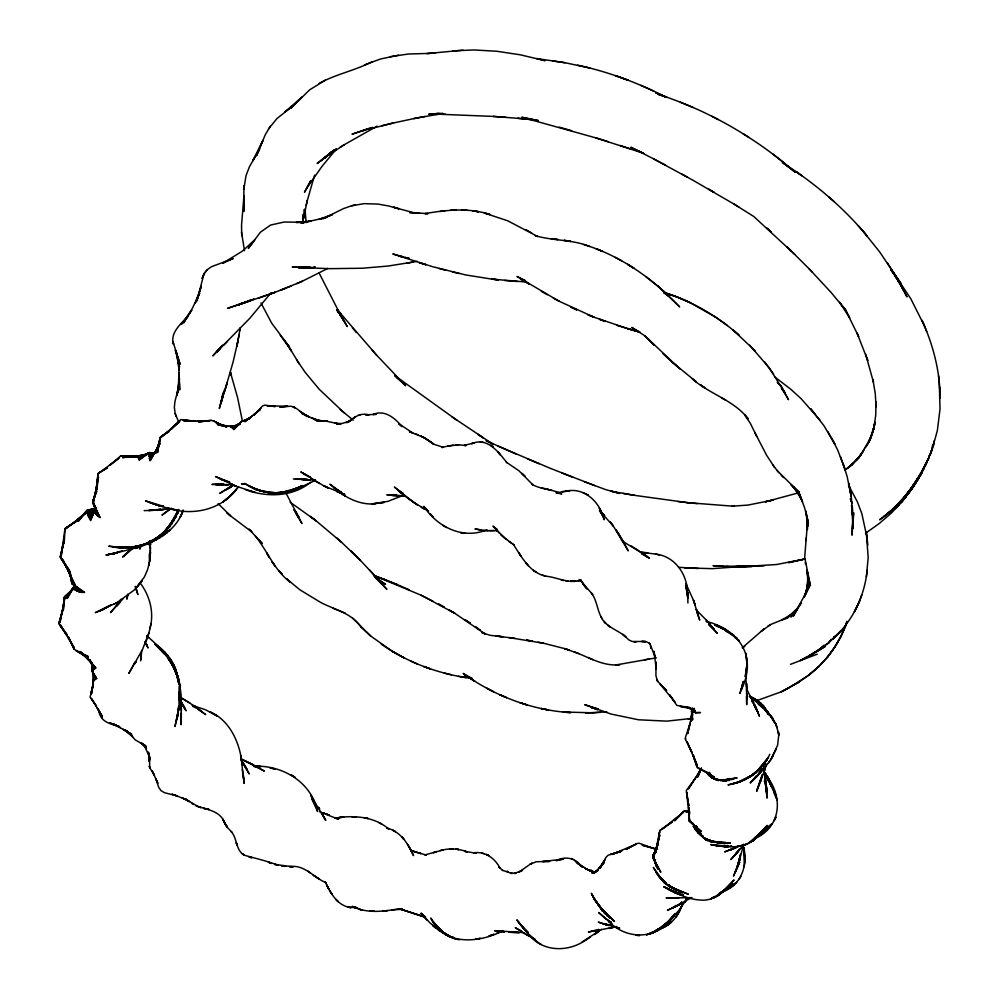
<?xml version="1.0" encoding="UTF-8"?>
<svg xmlns="http://www.w3.org/2000/svg" width="999" height="999" viewBox="0 0 999 999"><rect width="100%" height="100%" fill="white"/><g stroke="black" fill="none" stroke-linecap="round" stroke-linejoin="round"><path stroke-width="1.5" d="M150.412 542.445L150.399 545.242L150.412 542.519M852.522 524.587L852.572 529.033L853.646 512.737L852.01 535.164L852.859 516.321L851.473 505.344M149.438 545.679L149.45 541.246M150.399 545.242L150.412 541.408L150.062 544.38M852.846 522.952L851.697 507.879M92.67 665.584L92.632 670.179L91.945 662.574M154.845 644.143C176.274 656.68 181.381 683.179 181.356 706.106L181.306 703.646L181.056 724.712L180.744 713.648M71.628 579.657L72.128 583.691L84.628 592.532L72.303 583.853L83.042 592.582L71.99 583.354L81.568 592.507L71.828 582.792L80.207 592.32L71.841 582.167L78.958 592.045L73.801 583.316M181.368 712.949L181.269 717.819M179.071 708.753L179.121 705.856L177.26 717.869L178.921 706.018M270.329 126.261L265.309 134.64L256.543 155.644L262.849 140.522L252.722 160.876L259.54 149.301L249.488 166.633L246.004 175.699L243.906 188.961L243.781 211.526L243.943 195.729L241.546 225.162L241.721 235.664M93.744 675.486L93.594 681.281L92.67 671.191L94.818 680.044L92.333 671.216L95.679 679.345L92.083 671.028L92.795 666.283M179.333 700.124L179.345 692.844L179.046 708.953C182.53 691.52 179.208 673.488 169.83 658.279L171.978 661.713L176.573 674.612C169.618 653.134 177.772 672.926 177.722 678.658M92.495 665.671L92.32 670.329L92.907 666.221M743.106 844.617L744.555 855.244L744.517 863.099L743.593 847.177C748.426 865.196 740.634 886.825 721.365 892.032M140.921 658.441L141.159 654.545L140.634 660.863M148.888 562.562L148.751 565.546L148.901 562.437M807.704 522.215L807.367 529.557L806.93 516.495M64.211 543.181L65.06 528.508L77.185 520.804M149.725 545.379L149.875 542.27M64.885 529.208L61.064 556.893L63.237 542.894L60.427 556.755L63.674 542.994L60.165 557.117L69.53 570.566L60.464 557.454L68.781 570.679L60.877 557.33L68.307 570.704L62.962 559.902L74.575 584.128L68.144 570.566L73.601 584.028L68.444 570.417L72.827 583.803L69.343 571.59M149.538 757.692L149.338 761.675L148.839 752.859L149.65 759.977L148.077 751.922L150.087 758.154L143.893 744.692M95.467 508.479L95.23 512.937L95.067 505.694M93.619 675.711L93.282 681.817L94.118 675.711M178.958 372.802L178.109 392.719L179.458 378.708L176.786 395.554L179.445 384.503M149.5 757.791L149.725 767.694L154.47 775.424L152.098 770.704L157.867 783.316L155.757 778.408L158.704 787.299L160.901 790.559L164.423 792.682L177.547 796.028L171.965 794.168L187.55 799.999L182.18 797.964L189.385 801.66L184.803 798.663L198.202 806.63L195.966 805.681C206.581 809.777 220.617 810.476 224.763 823.313L222.627 819.03L227.36 827.372L231.943 832.379L230.931 831.48M149.65 545.042L149.825 542.07M807.667 520.791L804.694 557.317L810.426 585.889L806.842 569.979L809.24 587.961L807.367 571.94L808.116 589.947L807.954 574.013L807.055 591.883L808.291 579.045M740.396 854.345L740.097 858.591L736.987 867.906L740.147 856.23M306.144 205.394L307.23 200.712L303.521 218.631L303.721 213.948L302.809 222.927L303.022 219.967M303.246 217.02L303.459 214.073M95.417 506.53L95.005 512.1L95.704 507.829M243.906 188.961L244.156 185.677L243.918 188.724M709.278 773.076L711.525 775.861L708.541 772.514L713.024 776.897L708.778 773.638L713.436 777.047L708.89 773.825L713.86 777.147L709.04 773.975L714.297 777.21L698.351 768.044L710.114 773.95L697.09 767.532L693.331 755.132L696.977 766.395L692.607 754.445L697.314 765.546L687.025 741.683L692.02 752.609L685.564 739.685L685.501 737.237L690.184 723.001L687.674 733.653L692.582 712.349M141.109 655.719L140.784 659.627L141.808 650.411M689.56 811.725L688.898 820.516L700.087 831.131L689.285 819.992L698.226 830.082L692.494 822.939M74.413 585.089L74.026 589.248L75.087 585.177M689.51 812.1L688.811 820.067L689.098 810.127L689.048 820.316L688.673 806.992L689.547 820.429L686.625 792.207L688.823 805.868L686.251 790.571L695.679 777.771L688.373 788.935L700.848 769.642M740.359 855.843L738.598 863.411L743.681 844.143M867.856 545.129L866.308 532.03L868.181 557.804L866.333 576.935M743.318 681.967L739.947 693.456L743.643 681.343L741.595 689.098L742.956 682.217M150 545.616L150.412 541.408M302.809 222.927L303.684 214.186M933.566 445.542L934.028 440.946M303.259 217.195L303.584 214.261M223.639 392.619L219.305 408.541L222.765 395.417M140.921 658.491L141.059 657.305M744.53 862.861L744.068 866.707M743.381 682.08L741.545 689.235C757.492 656.181 739.023 629.632 706.256 621.353L708.603 622.165L706.38 621.403M178.034 711.862L175 726.498L178.871 708.466L176.149 722.289M178.409 708.965L178.771 706.056L177.26 717.869M761.051 778.308L756.705 791.133L762.2 774.787L760.651 781.343L756.618 791.233M805.694 540.746L806.043 538.236M127.572 595.329L126.898 599.175L127.722 594.268M94.156 675.324L91.621 693.481L93.307 682.767L90.797 694.392L93.307 684.59M867.282 570.367C865.559 584.802 861.413 599.013 854.395 611.775L859.727 600.536C854.12 614.672 844.417 628.533 832.666 639.31L840.996 630.769L828.521 642.994L809.902 655.831L828.671 642.819L831.23 639.31M808.141 579.12L806.018 593.768L807.604 586.126M932.829 444.443L931.93 450.537L932.816 444.592M239.86 330.232L240.284 327.522M222.427 398.376L223.401 392.245M739.36 858.965L738.648 863.248L733.491 876.111L739.747 861.95L735.351 872.04L740.334 857.754L737.062 867.744L740.009 856.293M239.922 329.982L236.85 346.316L239.036 335.152M202.16 278.421L203.896 274.213L196.865 300.986L201.298 286.338L195.242 303.084L199.613 293.406M95.467 508.279L94.917 511.288L95.692 508.578M150.861 624.387C153.559 610.239 149.226 595.616 141.009 584.04M222.552 394.705L220.854 403.484L224.488 389.61M127.36 596.828L127.797 594.58M150.037 628.608L150.899 624.15L148.951 632.842M98.451 477.272L96.179 488.736L98.314 474.125L96.478 489.023L97.914 474.05L97.103 489.423L97.964 473.701L118.207 458.791M97.315 482.892L93.319 502.697L96.441 488.486L92.882 502.072L96.566 489.885M97.89 480.069L98.451 477.235M238.037 340.584L233.067 362.113L223.963 393.431M692.619 712.262L690.596 721.615L692.319 710.813L691.108 720.953L691.907 710.801L691.808 720.316L691.62 710.714L694.317 708.466M689.31 811.325L684.14 810.988L674.762 820.728L683.766 811.375L673.838 820.654L683.653 811.962L661.463 829.645L672.177 822.002L660.002 830.294L657.667 845.716L659.452 832.105L656.818 845.853L659.715 835.414M807.804 584.203L805.019 595.629L807.891 586.788M307.18 200.961L314.598 175.112M179.383 384.515L174.95 401.423L174.35 407.28L175.137 413.411L178.908 422.477M93.282 666.233L92.133 670.429L93.257 666.271M659.752 835.264L653.371 858.066L656.892 846.203L653.021 857.342L657.217 846.465L652.884 856.58L657.18 867.819L653.109 855.743L656.455 866.358L654.57 859.202L655.868 864.834L655.307 861.962M93.294 684.515L90.072 697.14L96.491 706.181L91.296 698.326L102.16 716.158L97.315 708.166L102.198 717.607L98.839 710.164M764.098 771.365L760.526 781.568M927.259 460.514L925.961 464.96L927.259 460.639M225.549 388.224L227.123 382.979L220.779 403.696L222.365 398.589M95.829 507.642L94.98 510.501L96.191 507.617M140.647 546.528L139.835 549.15L140.559 546.903M693.818 709.864L693.156 711.962L694.018 709.14L693.718 712.2L693.943 709.54L693.98 710.963L693.918 709.715L694.929 711.4L692.307 708.154M134.977 662.125L128.859 673.376L142.52 649.5L149.013 632.629L147.627 637.075M847.027 621.415C842.831 634.615 835.738 646.753 827.135 657.542L834.689 647.315L840.821 636.613L845.703 625.449L840.708 636.838L834.689 647.315L827.309 657.367L818.693 666.633L808.978 675.037L818.693 666.633L827.447 657.155M96.503 489.972L92.707 501.473L96.628 491.52M776.41 748.838L770.878 759.515L777.572 745.341L778.783 734.977L776.248 724.725L767.869 712.037M74.413 585.426L73.489 588.211L74.6 585.639M160.402 439.747L156.493 451.286L160.439 437.899L156.93 451.848L160.377 437.013L168.981 431.493L160.639 437L170.155 429.97L160.951 437.337L179.633 421.615L170.629 429.258L179.733 420.629L171.179 429.333L180.831 419.518L191.97 420.991M925.124 464.385L921.128 474.125L912.537 487.312L921.016 474.338L925.124 465.209M807.891 586.425L804.045 597.464L806.593 591.845M923.625 469.58L926.148 462.5M682.217 904.382C678.708 915.421 670.903 925.848 659.328 929.082M682.192 904.445L681.256 907.055L682.142 904.582M146.079 641.296L147.702 636.863M859.627 600.774L861.862 594.73M160.377 439.685L156.219 450.824L159.153 444.193M183.079 510.501C175.999 531.306 154.845 542.432 135.077 548.426L139.76 546.89L112.487 553.896L117.158 552.984M940.234 398.251L939.235 381.343L940.022 408.978L937.387 430.369L931.867 450.761L921.016 474.338L923.95 466.945M202.248 278.197L204.058 273.726M96.653 491.396L92.645 501.96L100.062 517.619L92.77 502.485L98.801 516.945L92.77 501.885L97.74 516.208L93.007 501.311L96.853 515.434L94.143 503.721M693.731 709.827L692.906 711.825L693.793 709.677M701.335 768.531L697.764 776.972L701.423 768.381M95.467 509.065L90.509 520.504L95.467 509.065L89.598 519.13L95.105 509.777M920.991 472.927L918.343 478.758L921.128 474.125M73.439 587.737L74.7 584.952M178.097 510.189C168.731 536.813 140.147 553.284 112.462 546.765L120.442 547.577L127.735 546.903M659.852 830.481L659.515 831.205M922.601 470.342L924.225 466.82M806.755 591.358L793.331 616.108L801.198 602.934L790.946 616.995L797.414 608.978M159.103 444.031L156.106 450.462L159.927 443.706M922.926 469.031L915.521 483.091L919.155 476.248M199.575 293.269L192.732 307.605L183.604 322.864L191.833 310.052L181.231 324.475L188.199 316.171M760.376 772.789L761.688 770.104M763.673 766.083L764.984 763.398M657.017 848.188L652.884 856.58L658.016 869.205L652.934 857.417L660.801 872.264L653.121 858.228M700.736 769.342L696.915 776.972L700.923 769.342M903.933 497.477L895.653 506.53L902.896 499.113L917.869 479.333L909.177 492.757L891.832 510.039L905.981 496.978L887.886 513.424L902.621 501.111L883.815 516.683L899.088 505.144L879.632 519.792C897.077 506.943 913.111 491.271 922.114 471.278M178.734 509.502L175.549 515.821L177.722 511.813M693.718 709.627L692.682 711.688L693.806 709.477M919.117 476.011L912.537 487.312M920.853 473.813L922.015 471.503M739.297 849.175L737.924 851.885L730.793 859.577L738.074 851.136M310.739 180.807L304.508 192.208L310.714 180.994L306.681 188.586M178.609 509.527L170.841 523.339L178.247 512.387L168.307 526.823L176.486 516.146L165.659 530.069L174.55 519.742L162.874 533.091L172.415 523.164L159.965 535.851L170.08 526.373L156.905 538.324L167.545 529.37L153.709 540.496L150.162 542.469L164.798 532.117L150.374 542.357L146.691 544.005M864.147 449.85L858.79 457.979L871.29 436.925L867.944 443.356L872.077 434.515L869.08 441.121L873.975 427.222L872.09 434.24L874.462 424.762L872.976 431.868L874.887 422.302L873.788 429.458L875.761 414.797L875.961 401.898L876.073 406.893L875.274 393.606L872.901 379.458L873.451 382.142L865.658 354.245M657.03 848.076L652.934 855.806L656.031 851.023L653.096 855.181L653.021 858.004M739.26 849.375L734.302 855.881L743.756 845.029M920.379 474.762L917.756 479.545L902.896 499.113L917.756 479.545L920.266 474.975L916.77 480.044M917.969 477.722L912.686 487.112L906.305 495.229L915.034 482.567M73.539 587.325L67.22 598.389L73.801 586.962L66.259 597.902L74.238 586.675L65.509 597.452L74.838 586.488L64.997 597.052L74.538 587.462M701.448 768.106L696.278 777.097L700.998 769.555M159.94 443.618L150.075 460.776L156.319 450.087L149.55 459.565L156.593 450.062L149.163 458.416L156.418 451.386M834.515 636.313L832.991 638.973L834.465 636.475M672.989 917.369L675.212 913.573C661.026 939.085 628.134 941.945 608.391 921.09L611.925 923.838L598.638 912.562L605.344 918.156M772.989 756.031L770.878 759.515M865.471 447.714L870.429 439.335L866.745 445.554M921.078 472.927L909.415 491.421M693.731 709.44L692.482 711.538L693.893 709.09M740.871 876.473L738.998 879.532M916.083 480.781L909.565 491.233L920.266 474.975M761.912 768.618L757.205 776.161L750.424 782.704L756.243 775.848M686.438 899.687L679.045 910.164L669.705 920.803M119.405 601.548L120.817 599.35M309.078 184.803L321.903 166.521L336.301 149.013M736.113 853.246L734.402 855.793L738.985 850.087M222.203 345.617L212.824 355.869L221.79 346.178M762.05 769.005L757.205 776.161L750.299 782.791L763.186 769.68L771.003 759.327L768.506 762.974M268.531 128.883L276.985 118.519L292.782 105.956M116.995 605.057L119.98 600.749M828.671 642.819L830.419 640.309M672.377 917.032L666.483 923.85L674.35 914.547M654.008 853.571L656.043 851.573L653.458 854.395L656.093 851.548L653.096 855.181L655.406 852.047M769.779 754.282C762.087 771.191 745.978 782.205 727.959 784.889L740.334 781.568L731.593 784.115L741.333 781.118L752.097 775.511L737.961 782.304L748.825 776.797M761.375 766.258L759.59 768.768L768.481 757.267L755.119 773.363L766.87 760.164L755.306 773.189L764.984 762.961L757.904 770.054M862.736 451.973L857.017 459.815L861.263 454.046L855.181 461.6L859.714 456.106L849.337 466.695L854.644 462.162L845.179 469.917L852.809 464.135L847.289 468.319M220.08 348.701L222.727 345.092M117.907 603.696L110.539 612.574L122.914 598.901M95.005 509.615L88.824 517.782L95.467 509.14M271.066 292.757L249.85 318.244L216.246 352.485L219.917 348.876M206.805 270.23L204.221 273.526L207.105 269.817L211.363 266.758L233.142 258.541L222.777 263.249L242.47 251.086L254.895 239.673L248.314 248.414L260.464 232.155L270.629 225.05L284.153 222.04L307.33 222.29L296.428 222.49L311.076 221.054L300.874 223.102L324.837 217.907M219.28 348.713L216.421 352.322L221.441 346.678M655.581 851.872L653.334 854.644L655.631 852.01M672.352 916.745L663.199 926.585L669.342 920.628M238.486 486.613C223.202 509.615 193.169 516.458 167.77 508.191L177.135 510.139L163.349 507.03L149.788 502.547L158.941 505.706L163.586 506.331L145.542 500.911L158.941 505.706L163.162 506.081M235.452 490.284L238.361 486.788M693.855 708.753L691.932 710.938L693.893 708.928M672.065 917.532L673.888 915.471L671.778 917.669M188.174 315.996C181.406 323.589 169.718 332.455 173.514 344.355L173.052 341.883M906.006 495.217L912.349 488.236L902.784 500.936L891.72 512.724L879.245 523.526L865.509 533.266M823.676 645.366L819.43 649.924M129.096 551.173L131.156 549.025L125.237 554.832L130.969 549.163M659.889 929.008L667.569 922.077M95.392 508.978L88.187 516.471L95.08 509.465M655.706 851.885L653.783 853.883L655.956 851.847M722.165 892.357L733.903 880.144L722.165 892.357L732.092 883.079C723.975 892.119 713.311 901.498 700.237 900.049C691.308 899.487 682.792 896.303 674.775 892.494L678.708 894.292L667.519 888.798M692.02 710.252L694.168 708.428M332.355 152.472L334.415 150.374M755.868 772.077L752.834 775.112L762.836 765.659L758.241 769.73M223.651 345.192L227.41 341.446M126.136 554.07L130.394 549.887L124.338 555.581L132.205 548.851M691.82 710.664L693.818 708.728M681.68 902.072L678.458 905.219L667.519 910.251L678.458 905.219L681.68 902.334M663.361 926.473L671.478 918.593M333.803 150.125L317.158 163.536L336.126 149.176L320.866 160.727L331.193 152.298M74.513 587.424L64.735 596.703L74.401 588.299M333.816 150.25L324.425 158.067M798.189 607.679L786.388 618.543L791.208 615.022M823.913 645.841L819.617 649.787L800.361 660.589L806.905 656.867M656.53 931.093L668.056 921.69M755.931 771.765L750.187 776.86L755.893 772.077M331.281 152.098L324.638 157.942L331.368 152.31M124.338 555.581L126.611 553.583L122.552 557.055L125.787 554.383L123.439 556.318M170.03 508.916L161.963 515.122L171.304 508.479M808.978 675.037L818.868 666.458M73.002 589.435L64.298 597.04L63.374 609.59L64.473 597.065L62.75 609.702L64.96 596.977L59.903 622.702L62.462 609.989L59.153 623.001L62.837 610.189L58.754 623.501L67.308 635.089L59.428 624.575L67.108 635.739L60.29 624.737L74.226 647.789L67.745 636.7L73.951 648.513L68.556 637.037L73.938 649.075M719.492 894.605L716.458 896.578L730.044 885.738L713.711 897.914L736.713 882.304L718.581 894.13M660.052 928.908L668.955 921.44L653.146 932.804M95.879 508.429L87.687 515.234L95.542 508.928M764.26 628.733L761.201 631.281L770.791 624.437L788.011 617.469M764.073 628.895L742.707 647.389M249.488 418.593L241.883 421.178L233.766 429.62L240.921 422.09L232.904 428.771L240.622 422.652L232.093 428.034L240.322 423.351L231.331 427.422L240.035 424.188L230.594 426.935L236.676 425.761M813.648 652.921L810.114 655.731L825.249 646.44L809.527 655.381M232.605 485.377L219.718 493.394L232.18 485.701L227.522 489.035M747.489 843.805L772.165 823.638L750.311 842.432L763.498 830.743L752.934 840.771C743.343 847.564 730.843 847.514 719.655 846.078L727.272 846.777L710.589 844.555L717.657 845.866L712.487 844.929L725.536 845.866L718.169 845.878L723.588 845.916M750.936 775.661L747.377 778.433L750.861 775.886M723.151 890.946L734.427 884.54L723.438 891.108M754.22 838.598L769.917 826.46L757.08 836.151M119.455 457.867L109.728 465.309L120.704 455.869L136.738 456.893L121.541 456.168L136.726 456.043L122.565 457.617L146.803 454.845L137 456.168L146.129 454.47M292.944 105.857L284.99 111.9L301.823 97.128L291.009 108.117L309.628 89.86L325.399 80.082M601.61 929.27L582.092 941.982M742.594 647.764L744.842 646.128L742.207 647.752M753.196 774.175L757.854 770.778L754.195 773.251M656.705 930.993L666.308 924L661.588 927.172M798.338 682.504L809.178 674.887L787.187 688.935L781.255 691.808L798.75 682.242L781.48 691.733L757.005 700.561M675.986 905.469L672.24 908.091L681.63 903.296L672.127 908.128L690.709 898.138M328.271 155.332L344.243 144.693L339.947 147.427M310.701 482.23C292.432 497.177 266.845 497.502 245.492 489.647M757.18 836.163L767.319 829.17L755.294 837.15M156.206 451.223L148.739 456.343L156.144 452.472M150.374 542.357L161.813 534.615L155.607 538.486M750.524 775.724L744.417 779.844L755.069 773.189L751.323 775.349M649.737 934.115L658.054 929.545M95.454 508.666L87.338 514.073L94.843 509.29M250.649 300.025L248.077 301.698L227.535 308.354L254.146 299.076L237.6 305.132L241.783 303.097M658.478 928.995L668.88 924.337L658.703 929.157M77.185 520.829L65.372 528.371L77.885 519.692L65.659 528.771L87 512.287L77.385 519.742L88.499 510.152L77.497 520.054L87.775 510.089L77.835 520.529L87.2 510.239L78.384 521.166L87.388 510.077L94.593 509.365M233.217 485.514L225.487 490.234M653.334 932.716L663.536 926.248L658.591 929.082M731.643 886.7L722.976 891.258M111.389 604.72L95.28 612.662L104.158 609.065L99.051 611.176L111.426 604.795M754.332 838.835C782.017 827.097 783.478 795.291 765.334 774.475L767.894 778.383L763.673 772.14M153.122 540.034L146.915 543.918L170.342 529.807L155.245 538.861L167.158 532.554L155.569 538.623M767.719 626.348L770.579 624.575M344.043 144.83L377.147 126.124M792.207 613.711L782.117 619.892L787.861 617.632M734.34 847.639L729.233 850.286L736.812 847.227L724.612 851.885L733.79 848.576L738.411 845.741M586.213 939.734L590.434 937.149M117.57 602.272L134.341 589.934L144.356 577.06L147.577 569.705L149.563 561.713L150.449 553.234L150.137 541.346M755.444 837.199L764.422 831.767L756.368 836.413M718.493 894.205L734.24 884.677L719.442 893.243M250.724 300.1L237.375 305.195L275.037 292.307L258.204 298.264M155.245 538.861L158.629 536.863L152.26 540.322M656.118 930.494L649.937 934.04L671.34 922.277L658.853 929.033M315.472 479.795C312.475 483.129 276.086 496.453 299.762 487.587L295.604 489.173L302.347 485.701M107.755 606.855L98.963 611.213L117.757 602.172L113.874 604.32M586.313 939.672C568.918 952.272 543.094 952.459 529.058 934.789L538.186 942.594M327.722 268.469L302.272 281.243M149.7 541.708L143.332 545.179L151.274 540.971M318.956 83.504C335.764 74.151 354.995 70.592 372.078 61.763M96.041 508.266L87.113 513.011L95.355 508.891M757.379 836.275L761.25 834.265L757.155 836.275M658.616 929.182L660.639 928.158L654.22 931.243M665.983 926.198L658.353 929.282M662.861 927.759L658.204 929.132M651.648 932.479L646.515 934.952L652.06 932.329M654.832 931.018L657.604 929.707M658.99 929.045L668.693 924.45L658.329 929.12M144.855 543.731L139.66 546.166L145.017 543.706M404.145 495.029L387.974 501.336L371.94 503.908L384.066 502.36L380.057 503.159M151.698 540.646L163.736 535.114L155.869 538.661M447.714 446.078L441.883 447.527L443.181 447.24L433.928 444.318L429.033 440.734L433.853 444.305L423.813 437.525L409.428 431.718L412.937 433.042L398.813 423.776L401.973 426.598C395.03 418.094 384.565 409.228 372.877 414.548L376.198 414.323L365.609 414.835L368.931 414.96C360.739 412.175 353.434 417.507 347.615 422.552L352.235 419.293L346.016 422.639L350.562 420.841L342.807 423.276L336.75 423.976L341.159 423.813L335.227 423.176L340.334 424.15L325.349 420.991L327.01 421.029M296.728 283.666L302.485 281.156L280.182 290.359L291.583 285.826M755.232 837.761L757.816 836.65M742.332 845.017L729.095 850.324L733.79 848.576M95.33 508.566L87.038 512.075L95.08 508.953M722.727 891.12L728.358 888.773M364.498 64.885L380.519 59.003L398.601 55.157M501.985 931.205L498.439 932.629L502.01 931.18C478.858 943.168 443.568 945.966 430.769 918.044L435.951 925.536L432.979 921.49C438.873 928.034 444.842 936.275 454.145 937.811L447.714 935.651L438.623 930.281L429.807 922.701L421.191 913.423L424.051 916.033M368.993 128.384L351.998 134.216L372.402 127.485M140.21 545.192L135.914 546.903L141.284 544.805M249.575 418.618L243.519 421.004L251.311 417.107L244.131 421.303L251.885 416.271L244.83 421.765L260.24 409.528L253.271 415.247L260.889 408.079L254.096 415.084L262.537 405.969L264.71 405.119L275.2 406.543L267.195 405.819L287.687 406.243L279.708 407.068L291.171 406.181L296.616 408.641L307.317 416.533M286.014 288.112L269.255 294.43M722.302 891.558L724.999 890.496L722.14 891.47M152.035 540.634L160.102 537.499L149.962 541.358M598.813 929.37L588.473 932.055L595.342 930.544M790.496 664.323L817.257 654.183M118.581 552.01L112.675 553.871L122.265 550.711M155.782 452.172L148.739 454.645L154.333 453.571M372.802 127.435L361.713 131.231M798.388 492.857L765.384 501.798L773.288 500.012L747.864 505.094L732.092 506.181L734.39 506.293L687.662 502.659L634.465 495.342M95.991 508.341L87.1 511.263L95.717 508.766M291.608 490.472L300.961 486.313C283.554 496.466 261.151 494.63 244.718 483.441L256.381 489.86L248.489 485.639L260.614 491.096L252.31 487.587L264.835 492.057L256.156 489.285L269.031 492.719L260.052 490.696L277.335 493.069L267.907 492.569L273.913 492.632M136.438 545.978L132.093 547.39L136.126 546.116M148.876 453.546L137.612 457.13L149.887 452.772L138.037 457.904L149.513 452.634L138.561 458.828L149.363 452.597L153.134 453.521M351.323 205.844L343.444 208.629L323.164 218.669L332.48 214.573L318.993 219.243L326.186 217.632M148.202 542.27L156.256 539.722L150.437 541.533M595.841 930.643L593.606 931.355L598.763 930.481L593.518 931.355L616.533 926.485M734.902 783.241L740.334 781.568M486.863 529.782C462.974 539.885 437.162 526.91 423.826 506.331L427.547 510.264M359.028 414.997L360.539 414.573M117.894 552.272L105.906 555.032L115.747 552.984L108.054 554.682L114.873 553.446M148.839 453.484L137.263 456.555L146.216 454.595M287.612 491.533L301.161 486.376L287.787 491.496L297.302 488.186L279.807 492.844L289.46 491.046L275.824 493.069L285.464 492.045L271.853 492.982L281.418 492.719L276.91 492.669M805.107 558.953L788.561 562.624L805.231 558.928M371.865 128.384L392.757 123.127L382.018 125.712M805.032 558.99L776.473 564.535L738.686 566.87L764.185 565.846M131.131 546.915L128.234 547.652L131.231 546.915M727.484 846.74L731.605 845.691M95.792 508.491L87.3 510.601L94.917 509.04M146.241 543.244L152.248 541.77L146.416 543.194M355.344 204.882L351.511 205.806L364.123 203.646L378.171 204.096L388.199 205.881L414.173 212.824L419.48 213.112M439.972 850.649C448.976 848.026 458.703 848.476 467.407 852.01L464.672 851.31L476.098 853.246L473.239 852.871C484.927 850.911 495.054 858.266 500.074 868.306L498.713 866.608L502.385 870.254L512.037 873.551L510.377 872.664M443.194 849.887L424.875 854.919L426.386 855.094L411.376 850.773M392.557 123.177L414.061 118.544M555.981 492.819L569.717 490.846M399.288 908.678C383.841 911.563 366.745 913.685 352.172 906.38L357.43 907.804L353.134 907.142L356.381 907.841M157.942 509.365L160.377 508.866M413.336 262.013L417.12 261.288M425.012 116.433L413.873 118.569L442.894 113.424M656.355 657.841L615.571 665.009L619.692 664.947M128.671 546.903L124.338 547.714L128.796 546.952M663.661 292.732L666.395 294.243L679.645 306.893C654.682 280.582 624.462 258.341 589.922 246.516C572.415 239.398 553.084 240.946 535.277 235.677L537.737 236.538L507.792 220.841L484.328 212.999L489.997 214.498C468.818 207.53 446.366 209.915 424.862 213.636L427.884 213.674M691.345 718.456L666.907 721.141L638.461 719.779L611.001 714.035L584.752 704.695L598.326 709.053L591.183 707.329L597.614 709.74L591.071 707.28L595.416 708.129M389.635 56.781L408.391 54.008L428.958 53.409L463.012 50.162M407.005 263.162L413.486 261.988L388.112 266.046L362.212 268.244L329.795 268.656L298.177 267.47L310.452 267.22M644.505 659.815L648.963 659.015M453.334 445.142L447.789 446.078L458.703 444.767L466.108 445.591L464.16 445.379L474.587 442.857L471.64 443.668C487.487 436.738 498.376 452.11 506.93 462.674L506.306 462.175L518.931 470.779L533.404 485.352L532.092 484.415C541.171 489.622 552.435 489.023 561.788 493.968L556.643 492.882M95.092 508.791L87.65 510.102L94.93 509.165M679.22 897.664L666.046 897.876L691.545 897.689L685.801 898.014L690.571 897.751M728.184 845.803L723.8 846.515L726.872 846.091M391.92 910.002L402.235 909.265M435.739 114.573L442.719 113.461M496.078 529.008L494.018 527.322L497.077 529.458L492.994 526.123L504.058 537.512L514.41 545.217L513.274 544.305C522.127 557.654 530.968 575.149 549.113 576.623C559.552 578.533 569.892 583.691 580.856 580.294L578.733 580.257L580.931 580.407L580.119 580.169L592.657 594.505L591.333 592.931C597.252 600.611 597.09 610.889 602.26 618.93M503.421 930.681L499.375 931.33L494.505 930.668L524 932.641M578.234 580.719L580.856 580.307M236.913 425.574L229.882 426.573L233.953 426.461M439.947 211.476L445.117 210.739M748.638 565.859L732.579 566.908L713.286 565.671L732.579 566.908L747.776 565.971M501.835 930.906L496.466 931.642L501.273 931.031M308.966 267.208L292.245 267.158L313.511 267.67L298.376 267.495L302.847 267.245M562.325 491.595L566.121 491.096M213.249 420.666L214.086 421.103L210.951 420.354L198.601 421.915L210.152 420.616L197.527 421.316L207.879 421.191L183.729 420.879L195.642 421.041L182.717 420.067L191.808 421.054M222.677 484.128L223.801 483.978L211.925 484.44L221.553 484.265L215.384 484.59L221.141 484.727M171.766 508.603L153.634 510.277L163.399 509.54M126.174 546.89L116.334 547.252L127.959 547.127L120.305 546.965M750.861 565.859L712.137 568.668L684.577 567.832M439.31 113.411L428.658 114.273L438.074 113.474M153.634 509.977L148.826 510.501M93.781 509.165L87.862 509.84L94.206 509.44M307.118 478.983L295.379 479.12L314.285 480.044M168.244 509.028L158.317 509.965M426.748 53.621L428.958 53.409M428.521 53.471L435.701 52.797M749.887 565.884L726.086 566.558L751.573 566.658M606.793 711.8L585.564 712.999M433.441 114.011L440.934 113.337M749.412 565.921L738.86 566.883L749.65 565.921M156.831 452.747L149.063 453.396L153.671 453.746M396.428 494.98L386.838 494.805L404.957 495.879M452.697 50.887L473.963 49.95L496.778 51.261L520.379 54.82L544.942 60.664L536.75 58.566L565.109 62.737L589.947 68.044M566.046 491.108C584.877 487.025 600.249 502.509 604.158 519.792L602.085 514.098L599.725 510.789L602.672 515.671L602.085 514.098M375.936 503.696C362.2 505.419 347.989 499.163 337.225 490.397L341.034 493.231L329.932 484.24L341.533 492.582L333.591 487.462L339.822 491.62M495.941 530.606L497.539 530.494L485.214 530.606L474.975 528.921L479.982 529.82M593.156 712.811L600.861 712.324M122.765 546.965L116.533 547.277L108.816 546.191L123.776 547.614L112.662 546.803L115.722 546.865M148.926 510.501L153.721 510.277L144.193 510.639M593.868 872.527L591.97 870.629L589.26 870.703L591.683 870.641L588.111 869.754M450.699 210.19L455.981 209.952M494.368 530.681L489.735 530.769M357.43 907.804L348.014 907.092L350.986 907.679C337.487 906.018 330.319 892.844 325.137 881.78L326.024 882.754C313.561 877.522 304.458 864.147 289.498 866.657L293.319 866.82L274.862 864.435L278.197 865.221C267.058 861.076 255.619 858.328 244.293 855.231C235.689 850.386 237.425 839.048 231.718 832.192M593.269 712.799L563.011 712.012L570.629 712.637C532.005 710.277 494.468 696.016 463.174 673.413L469.817 677.272M232.755 484.615L216.371 484.615L218.793 484.69M242.058 483.778L244.568 483.753M233.554 426.336L217.957 425.012L227.797 426.373L216.983 423.776L227.085 426.598L216.059 422.714L226.361 426.998L215.16 421.853L223.002 426.136L213.449 420.766M223.414 484.752L220.966 484.727L225.799 484.74M210.951 420.354L211.164 420.342M481.543 529.92L479.32 529.895L481.043 529.92M445.392 114.198L433.266 113.998L493.593 116.433M688.436 811.25L685.389 811.188L688.199 811.313M610.551 924.987L603.184 923.713L608.541 925.436L598.326 922.127L608.016 925.161L610.988 925.236M397.614 495.741L401.348 495.841L393.881 495.516M326.86 421.016L316.396 420.679L323.489 421.066L314.61 419.493L320.317 420.941M305.794 479.845L307.954 479.92L303.584 479.745M486.7 530.681L488.224 530.744M242.095 483.841L244.643 483.941L241.533 483.803M698.526 568.518L678.558 567.295M526.623 282.055L491.82 279.121L465.684 274.937L432.467 266.658L392.807 253.971L402.522 256.606M393.993 495.541L392.12 495.392L397.677 495.741M618.194 664.859C602.21 666.008 588.648 657.105 574.225 651.885M461.55 209.952L467.07 210.265M301.598 479.632L303.733 479.745M427.972 213.611L409.578 212.55L414.173 212.824M640.446 552.185L655.694 554.095M640.559 552.172L647.739 552.797M684.852 810.838L689.385 811.151M480.307 442.157L483.041 442.345M505.819 117.308L493.456 116.421L517.932 118.332M511.138 281.044L517.682 281.506M391.933 495.279L388.574 495.017L390.359 495.229M483.741 530.481L485.252 530.606M504.657 280.469L511.201 281.044M255.981 766.183L260.889 766.633L255.931 766.183C284.041 765.721 311.713 782.916 317.62 811.55L311.9 799.188M530.169 119.443L517.807 118.307L534.652 119.917M687.662 502.659L697.452 503.671M293.319 478.908L297.59 479.358M685.077 810.876L689.46 811.338M565.871 580.981L568.219 581.243M677.734 501.535L687.799 502.672M402.11 909.053L399.088 908.703L423.663 916.682M131.194 457.043L121.304 455.844L131.169 457.03M683.129 894.842L678.895 894.33L683.441 894.892M508.903 637.574L543.556 643.244L538.186 642.182M514.96 638.373L489.697 635.239L481.643 632.404L485.177 633.978L454.782 613.311L421.341 595.329L432.879 601.111M154.033 453.309L149.65 452.684L153.771 453.621M381.281 644.155C408.054 662.886 439.585 674.3 471.903 678.471M530.394 118.981L525.936 118.332L538.349 120.567L521.803 117.233L596.091 137.962M458.841 849.55L455.844 849.113L458.741 849.537M716.096 845.566L719.867 846.116M552.847 60.927L565.022 62.737M402.385 256.693L399.388 256.194L409.453 258.491L405.294 257.367M623.001 493.394L634.377 495.329L611.201 491.221L619.642 493.394L605.769 489.635L584.178 481.643M458.529 676.298L465.921 677.609M716.533 779.332L713.798 778.833L725.911 780.768L718.368 779.657L723.613 780.868L719.38 779.882M459.59 939.759L455.819 939.085M718.368 779.657L727.047 780.669L715.883 779.782L729.32 780.369L717.332 780.219L733.728 779.27L716.907 780.157L710.314 776.473L711.588 777.484L712.861 778.358L708.154 774.437L713.074 778.059L707.167 773.376L713.436 777.909M481.743 853.221L484.115 853.67M657.529 849.2L653.184 848.351L656.168 849.113M541.171 487.862L544.817 488.623M543.643 643.269L564.36 648.538L578.833 653.633M253.921 766.545L258.316 767.519L264.335 771.128L241.433 759.228M716.82 779.282L713.124 778.446L717.057 779.357M574.512 860.364L581.743 866.832C575.986 858.104 565.471 855.693 556.306 860.663L563.561 859.115L542.557 861.525L549.762 861.413L536.151 861.75L530.169 864.235L518.781 872.214L522.552 870.279L514.51 873.438L515.859 873.326L510.889 872.926M617.27 927.621L619.692 928.171L603.084 923.663L608.016 925.161M577.522 65.147C608.453 71.778 638.286 82.967 666.445 97.315L655.669 92.732M452.36 271.953L459.14 273.539M548.439 489.473L544.867 488.623L551.96 490.422M153.009 453.284L149.575 452.535L152.822 453.484M444.243 673.064L451.348 674.8M659.477 555.032L655.581 554.07C675.349 556.281 687.762 574.987 687.549 593.918L685.576 585.426M250.387 491.146L255.145 492.382L236.126 486.251L215.547 476.585L229.87 482.23L226.111 481.156M439.061 268.519L445.891 270.317M656.917 849.187L642.17 845.216L652.534 848.076L639.273 843.243L636.95 843.518L626.061 849.475L635.751 844.255L612.012 854.445L622.14 850.574L610.626 854.395L620.991 851.573L608.191 855.156L606.131 857.154L600.137 868.181L604.969 859.49L598.938 868.593L604.183 862.549L595.229 871.977L597.864 870.366L595.042 871.94L597.789 870.728L592.145 873.176L594.904 871.99L592.107 872.864L594.867 872.04L592.07 872.302L594.805 872.214L592.107 871.428L594.742 872.826L592.157 871.128L593.856 872.564M680.069 893.606L671.365 890.808L680.207 893.843L663.848 886.75L672.115 891.108L663.773 886.7M542.432 575.137L545.704 576.036M507.779 871.603L506.768 871.34L508.291 871.765M559.203 127.123L571.653 130.669M416.67 852.122L412.425 850.998L420.904 853.608L418.793 852.821M454.046 937.799L447.714 935.651L443.731 932.467M192.133 705.269L205.719 709.864L217.545 716.208L209.778 711.725C230.257 720.391 240.085 743.506 242.195 764.735L240.609 755.469L241.496 760.139M561.238 579.882L563.511 580.556M559.19 301.261L593.793 317.12L628.084 328.783M319.842 811.85L338.586 819.317L335.302 817.894L338.886 818.456L334.752 818.169C353.296 814.984 373.963 816.345 388.811 829.033L386.863 828.084C400.362 831.218 408.216 843.83 413.561 855.594L412.3 853.258M524.8 280.519L520.516 279.196L525.549 280.869M708.641 839.922L704.37 838.611L715.958 842.369M714.335 841.67L718.606 842.994L706.168 839.734L725.149 843.618L709.952 841.345L705.706 839.547L699.874 834.852L695.616 829.719L701.298 835.027L696.465 830.818L700.299 834.265L693.181 826.21L698.338 832.691L694.342 827.934L696.34 830.693M608.204 141.696L596.041 137.937L643.768 153.309L631.43 148.314L643.169 153.234L630.844 147.24L654.108 159.141M616.645 325.299L639.685 332.093L631.73 327.422L644.83 335.776L679.857 368.831L671.54 361.601L696.353 381.893L692.357 378.921C709.665 394.193 733.678 400.075 748.101 418.706L744.779 415.047L750.374 423.401L756.743 436.401M305.657 474.975L302.847 473.301L310.602 477.335L300.824 471.928L323.751 485.814L343.619 494.018M445.941 934.852L455.906 939.097L449.138 936.662L443.019 932.741L448.976 935.813M583.528 244.518L589.897 246.528M717.057 779.245L711.8 777.597L716.57 779.22L710.551 776.648L708.204 774.487L709.365 775.611M311.001 417.632L320.467 420.904M714.784 625.049L717.107 625.811M620.129 145.504L632.03 149.388M657.742 94.168C708.316 110.352 755.232 137.412 795.229 172.265L786.812 165.809M657.604 94.156L667.045 97.378L655.731 92.732M663.823 292.407L677.022 296.965L663.773 292.395C691.583 300.899 717.132 315.971 738.973 335.065L733.191 330.145L755.032 350.736M200.799 807.554L198.326 806.692L200.936 807.592M685.626 706.905L690.734 708.703L680.394 706.455L690.234 707.717L676.835 705.381L669.642 694.892L674.862 702.01L660.264 684.352L666.67 690.634L657.692 681.455L655.931 675.799L656.006 661.912L656.293 669.068L653.908 651.248L655.269 657.379L649.887 643.681L650.187 644.355M685.664 706.917L694.78 710.139L691.033 708.778L694.642 710.277L691.208 708.753L694.517 710.364L691.82 708.478L695.042 711.413L694.055 710.314M472.14 678.234L464.547 675.511L469.83 677.547M336.913 491.72L341.371 493.331M224.9 480.706L220.067 478.933L223.788 480.319M594.992 485.701L550.599 468.444L498.002 446.091M415.784 433.941L418.481 434.952M373.626 575.412L421.378 595.329M706.643 838.835L702.647 837.312L711.975 841.046M641.445 553.621L649.387 558.204L642.594 553.846M423.027 915.858L425.562 916.845M521.565 930.956L515.259 927.734L525.337 933.99M561.95 473.002L573.076 477.385M255.245 535.939C267.495 550.986 274.388 570.466 290.584 582.442L286.488 578.733L299.837 589.772L320.991 602.634C335.127 609.852 351.985 613.211 361.263 627.447M332.817 608.204L345.354 613.174M582.717 492.482L588.324 495.192L585.551 493.631M680.381 102.198L693.094 107.492M527.534 458.916L539.123 463.761M718.281 626.186L724.712 629.308L730.494 633.828M749.475 696.365C757.579 699.512 764.834 705.419 768.256 713.561M397.003 584.515L409.453 589.835M572.939 859.315L571.253 858.578M515.796 453.933L486.063 440.659L493.606 444.605L451.81 416.745M410.751 661.076L417.145 663.898M588.386 869.879L591.158 871.116L585.064 868.406L587.812 869.679L577.147 863.061L582.842 867.045L575.861 861.588M640.921 85.365L653.708 91.084M445.966 934.09C432.392 925.224 444.006 933.915 448.576 935.301M294.73 407.492L293.194 406.793L294.892 407.567M588.236 657.592L592.757 659.652M312.812 418.469L318.743 421.166M720.779 627.185L716.733 625.349L720.916 627.272L716.807 625.374L718.656 626.223M318.656 421.128L302.06 413.549L309.178 416.983L300.274 411.7L306.144 415.734M611.413 922.552L608.691 921.315L611.45 922.601M533.179 938.236L525.262 933.94L529.283 936.2M192.77 706.368L197.103 708.428M710.551 776.648L713.736 778.171M533.129 938.198L535.064 939.122M341.471 492.507L337.287 490.459L341.533 492.582M525.412 280.594L517.007 276.473L559.203 301.273L553.246 298.052M502.997 870.554L502.385 870.254M428.608 511.101L414.048 502.709L394.355 487.05L402.672 493.406L397.49 489.86L400.661 492.582M646.128 555.731L647.714 556.893L641.907 553.496L644.305 554.72M712.05 116.359L718.318 119.58M689.934 302.56L715.409 317.02M754.794 698.913L751.685 697.302L757.679 700.749M422.415 915.047L424.625 916.195M665.446 165.122L654.108 159.141L692.881 180.207L733.965 204.071M730.356 633.591L734.253 635.651L728.221 632.367M721.565 397.952L725.886 400.249M403.321 493.494L397.49 489.86M253.059 764.647L256.918 766.708M623.289 541.695L646.016 555.606M615.334 257.38L621.603 260.789M714.972 625.124L718.593 627.097M682.067 174.176L687.499 177.198M315.222 481.131L310.926 478.521L319.505 483.541M525.736 229.558L531.705 232.942M198.027 709.34L205.682 714.61L194.131 705.843L181.668 698.139M541.258 291.271L547.315 294.742M665.259 293.931L668.968 296.091L657.754 286.026L668.993 296.141L667.257 294.867M181.768 698.176L186.039 700.661M378.708 822.427L381.905 824.337M738.848 207.018L734.028 204.108L753.795 216.508L794.68 254.283M631.293 546.016L638.923 550.736M440.359 930.394L435.227 924.612L440.359 930.394L445.604 933.64M446.928 934.452L449.55 936.075M185.939 700.611L190.21 703.259M191.483 803.184L193.594 804.495M608.791 920.591L611.188 922.089M733.291 635.826L737 638.149L731.206 634.44M541.183 944.467L538.024 942.482M743.006 133.679L749.075 137.512M723.089 629.233L718.456 626.273L720.891 627.859M442.982 525.362L446.403 527.559M782.279 162.737L784.752 164.335M785.576 164.71C816.158 184.278 844.018 208.217 867.282 236.126L858.278 225.774M392.495 651.41L370.841 636.151L352.722 618.231M374.538 577.022L378.271 579.47L386.9 589.348L374.613 576.947L385.589 584.39L374.625 576.91L378.271 579.47M290.122 502.172L315.846 520.616L341.458 542.17L336.413 537.662M784.415 163.961L789.709 167.545M665.371 882.916L662.824 881.193L665.322 882.941M667.919 884.639L675.549 889.822L664.735 883.066L682.579 892.919L668.88 886.25L664.522 882.916L659.028 876.672L656.006 872.152L664.522 882.916L659.028 876.672L653.309 867.482L660.938 877.996L657.704 874.749L666.283 883.428L661.9 879.095L662.949 880.194M609.452 921.066L603.633 917.094L606.605 919.155M457.105 420.367L394.692 375.524L405.631 385.776L376.348 354.845M702.309 835.776L703.346 836.5L697.901 832.592L701.211 834.977M749.475 696.166L766.333 710.376M667.807 884.702L672.802 888.211L668.081 884.59M198.202 708.703L194.131 705.843L202.048 711.65M423.863 915.683L421.803 914.235L423.938 916.021M509.04 541.545L511.663 543.419M715.284 316.908L727.409 325.537M774.974 377.123L790.609 389.111L801.048 398.601L819.892 420.067M407.267 497.839L417.632 505.019L403.883 495.217M734.764 637.362L739.447 640.796L736.138 638.336M79.221 651.61L87.949 658.066L75.986 650.649L88.362 656.655L74.063 649.275M725.074 630.144L721.59 627.597L728.009 632.067M708.703 624.375L717.394 633.316L708.578 624.163L714.447 629.52L706.468 620.242L695.891 609.565M758.303 704.258L761.513 706.643M442.245 931.093L437.762 927.696L440.746 930.081M772.726 154.033L784.165 162.974M665.734 882.779L661.013 879.157L665.546 882.804M725.199 630.332L727.497 632.105M353.284 420.129L340.209 409.54M701.286 834.964L696.291 830.631M79.083 651.573L87.949 658.566L80.357 651.585M307.804 870.978L310.552 873.163M148.776 637.524L159.753 647.477L168.906 658.341L154.995 644.243L164.91 654.32L161.9 651.223M646.066 276.748L657.767 286.089M760.888 706.268L762.986 707.941L761.188 706.256M667.819 884.615L670.079 886.438L668.056 884.702M649.462 643.306L646.628 641.87L641.67 641.433L645.641 641.495L632.23 641.495L628.958 639.984L622.789 634.29L626.036 637.3C618.119 629.682 605.444 627.31 600.849 616.433M534.964 940.184L526.336 931.88L516.883 919.854L523.651 928.733L528.434 932.691M396.653 377.485L401.373 381.406L394.692 375.524M163.824 652.684L168.906 658.341M344.742 413.349L319.18 389.235L305.244 372.44L296.566 359.69M504.058 537.512L500.549 534.278L506.505 539.585M162.837 651.823L165.984 654.495M666.046 882.979L664.023 881.243L665.908 882.941M523.651 928.733L527.659 932.217M599.412 510.676L613.199 525.874L628.271 550.886L623.601 542.095L621.316 539.972M828.733 196.903L833.915 201.486M725.948 630.369L728.096 632.292M361.351 627.484L370.841 636.151M662.874 353.596L671.478 361.563M341.383 542.095L360.389 560.377L378.296 579.52L369.38 569.792M439.548 928.695L435.302 924.712L439.96 929.42M80.37 651.635L95.941 668.081L88.749 659.44L95.067 668.706L89.286 659.552L94.306 669.218L89.96 659.602L93.631 669.63L91.571 662.462M791.046 250.737L787.249 247.065L808.953 268.619M527.722 932.167L519.555 923.526L526.997 931.717L522.44 926.922M165.759 655.219L171.441 662.15L168.806 658.204M249.138 529.22L251.91 532.017L230.607 515.946L218.132 503.608M776.847 470.304L799.3 492.382L790.796 484.44L800.386 495.691L793.256 486.588L801.46 498.888L797.19 491.271M498.314 532.03L499.425 533.166M781.193 475.237L783.466 477.547M812.312 272.09L809.053 268.719L831.18 292.545L845.479 309.902L839.61 302.297L849.674 317.819L844.929 308.679L858.628 336.563L857.092 333.117L867.794 360.589L866.72 357.342M777.259 382.23L781.48 386.625L788.523 399.687L781.767 388.486M764.297 709.49L772.702 718.281L767.731 711.887M649.338 643.169L650.112 644.18M749.75 345.229L769.28 367.994L785.177 393.244M777.647 382.592L781.48 386.625M294.056 509.877L296.129 512.125L301.935 523.563L297.315 515.771M772.577 718.106L764.847 709.702L767.756 713.249L763.074 705.469L769.43 715.396M294.118 509.94L299.113 517.969L286.001 493.119M249.213 529.383L262.262 543.568L258.791 539.76M372.24 350.349L376.436 354.945L337.237 309.64L341.084 314.348L337.35 309.777L347.252 326.561L338.973 311.888L341.758 316.945M168.519 658.766L171.353 662L173.689 666.058L168.594 658.716L175.612 670.054L168.381 658.953M352.36 327.797L356.393 332.467M778.883 472.664L772.614 464.747M862.736 230.806L879.757 252.035L894.605 274.213M815.396 414.285L810.763 408.841L823.963 425.699L834.814 444.08L827.734 431.506M162.924 650.886L166.096 654.62M770.654 716.695L774.537 721.29L770.866 716.795M763.511 771.041L768.618 778.708L770.953 786.126M179.995 701.473L186.176 710.789L182.692 704.994M242.27 763.161L245.791 767.457L249.151 773.913L241.271 759.515M893.069 272.764L890.658 269.293L897.876 279.72L906.992 296.89L897.402 278.122L890.621 269.118M768.418 713.835L758.054 701.048L768.418 713.835L760.689 703.134L768.493 714.185L766.957 710.938L768.156 713.686M521.59 925.873L518.219 921.702L520.929 925.286M890.683 269.255L894.517 274.063L887.374 262.887M280.269 335.389L289.223 346.665L271.703 323.189L261.001 302.947M709.427 773.276L711.201 775.511M692.257 822.676L701.435 834.277L696.253 826.785L698.726 831.43L696.091 826.198L698.264 830.768L697.102 828.183M584.365 585.714L585.564 587.25L581.168 580.706L584.365 585.689L583.254 584.103M764.722 362.038L773.626 374.15M781.355 388.186L785.114 393.119L781.917 388.336M313.661 800.311L325.624 820.142L323.264 816.47M296.341 514.198L299.051 517.832L295.067 511.713M900.973 283.229L893.581 272.952L910.801 298.738L924.425 325.874L921.915 320.179C930.768 339.598 936.975 360.327 939.26 381.581L938.523 375.761M774.537 467.357L766.595 455.244L754.682 432.242M772.564 719.667L776.148 724.525L772.714 719.779M753.883 704.507L757.654 711.725L747.065 689.71M894.455 275.012L897.876 279.72L894.667 275.087M337.2 310.564L341.683 316.783L336.875 309.827M182.592 704.745L185.14 708.815L180.769 700.861L181.93 702.896M283.441 339.385L291.471 350.974L286.775 343.369L299.288 363.961M709.278 772.826L710.726 774.937L709.302 772.552M751.685 700.948L755.644 706.93L759.415 716.233L754.62 704.682L757.617 711.6L753.92 704.944M336.975 310.264L338.636 312.799M340.297 315.334L344.443 321.678L337.35 309.777M890.658 269.368L893.069 273.064M894.667 275.537L901.073 285.414L893.693 273.089L904.107 291.134L897.402 278.122M168.444 658.803L170.817 662.499M172.39 664.959L175.549 669.879L179.37 682.542L178.409 678.109L174.126 668.593M775.798 725.336L777.384 727.821M144.805 746.003L146.453 748.601L141.633 743.081L146.129 747.302L140.235 742.682L145.879 745.903L135.402 740.009L126.448 730.469L132.68 736.787L124.7 729.957L132.068 735.514L123.102 729.32L131.556 734.09L113.012 723.713L120.417 727.647L109.665 722.789L119.331 726.573C110.152 723.788 99.975 721.977 98.901 710.339M330.182 891.47L331.993 894.355L328.484 888.373M164.698 652.047L171.528 663.261M172.452 664.785L177.21 674.138M771.478 786.65L775.187 792.819L770.579 784.877M848.426 484.99L857.342 501.785L861.8 513.498L867.232 538.436M709.165 772.339L710.301 774.3M831.48 437.787L837.811 450.312L845.279 470.154L840.496 456.668M768.069 713.199L762.924 705.282L767.944 713.398M145.067 642.22L148.089 647.976L145.654 643.094M243.257 762.961L247.252 770.279M697.027 612.662L699.712 620.092L693.456 600.237L685.901 583.603M339.061 312.05L319.118 273.039M592.032 894.642L595.779 901.523L591.321 893.231L594.817 900.111M174.338 668.756L178.409 678.109M182.967 704.77L184.091 706.842M773.663 791.258L776.36 796.44L772.539 788.885M176.673 674.587L175.474 669.118L171.89 661.55L175.911 673.139M145.042 641.87L147.065 645.766L146.054 643.631M174.375 668.556L177.16 673.95M323.963 816.882L324.812 818.543M797.127 491.383L802.522 501.998L799.387 493.656L804.657 507.929L808.366 522.802L805.731 510.801M768.731 781.33L763.636 771.253L768.181 780.344M656.818 679.67L657.617 681.281L656.892 679.832M324.775 818.468L325.662 820.229M146.016 643.568L147.09 645.829M773.613 791.92L777.21 799.999L775.474 796.053M770.266 784.19L765.634 773.651L769.08 781.767M73.451 583.441L76.798 591.283L75.1 585.364M169.83 658.279L173.913 667.906M924.337 325.674L926.672 331.406M175.649 672.027L167.407 655.057L174.126 668.194L179.333 682.354L179.97 686.85M696.503 826.972L697.589 829.719L696.278 826.173M686.063 586.8L687.824 598.314L686.85 591.108M850.399 498.913L852.022 503.196L850.449 498.951M769.417 781.68L767.332 776.223L769.317 781.792M177.497 677.185L179.333 682.354M135.514 587.15L137.899 594.592L135.365 586.5M177.747 679.245L175.412 668.943L176.723 675.162M696.291 826.323L697.177 828.995L696.465 826.673M843.019 463.274L847.177 476.673L851.273 496.915L850.149 489.985L848.763 483.241L851.248 496.703L852.871 516.533L851.76 506.843M771.003 785.951L768.718 778.958L769.967 783.241M135.377 586.538L136.563 590.147M230.407 372.302L237.6 397.664L242.345 420.779M230.432 372.415L231.368 375.324L230.482 372.527M764.31 781.018L766.483 788.248L766.807 793.381L763.973 769.467M175.225 413.636L176.086 416.496M176.86 673.064L178.559 682.829L178.034 677.172M177.372 677.871L178.659 682.267M178.421 681.318L179.945 686.65M173.851 665.322L175.861 672.689M244.505 250.687L241.483 232.118M686.837 591.033L687.549 593.806L686.738 589.622M68.956 570.229L72.24 583.478L69.967 571.515L71.828 583.054L71.154 575.686M149.675 541.408L150.35 544.155M179.246 686.5L180.257 691.008L179.358 686.9M91.409 662.549L93.082 669.942L92.07 662.512M765.596 783.978L766.97 798.114L766.183 784.09L766.82 793.231L765.646 785.726M93.993 503.558L96.154 514.61L94.93 506.043M685.351 738.486L685.539 739.46M149.363 542.507L150.512 548.613L149.251 541.495M179.658 706.493L180.107 708.865L179.907 707.767M851.722 510.214L852.859 516.321M805.256 562.437L805.556 564.11M173.089 342.133L180.145 364.26L175.349 350.062L179.495 367.07L176.648 352.859L179.096 369.917L178.659 362.837M655.182 861.575L655.619 864.073L655.219 860.988M74.063 583.516L75.15 590.309L75.1 584.228M179.333 689.26L180.307 695.404L179.233 688.423M763.76 768.106L765.384 778.458L763.736 767.981M241.458 759.977L244.043 783.403L243.257 773.8M242.257 769.417L243.694 778.633M686.463 585.389L687.112 589.56M71.541 582.192L71.054 575.461M746.428 696.365L746.703 704.657L746.69 700.074M805.931 512.2L807.866 526.273L807.067 516.408M150.087 550.124L150.449 552.996M94.78 506.306L95.617 513.786L95.242 506.068M745.704 673.451L746.865 699.3L746.765 696.64M306.106 222.49L305.045 209.64M939.772 387.162L940.096 392.719M149.838 552.909L150.15 557.292L149.975 554.283M179.083 375.736L179.695 389.86L178.496 361.95M179.296 694.243L179.695 704.283M852.659 516.945L852.859 522.739M181.219 701.298L181.306 703.746M179.308 692.931L179.42 697.252M687.911 602.971L687.699 592.557L687.824 598.314M149.488 554.083L149.588 561.475L149.55 553.808M149.5 541.545L149.513 544.605M181.381 708.279L181.381 710.651M304.383 209.415L304.383 213.873L304.395 209.44M746.89 693.955L746.852 699.4L746.902 694.043M747.002 664.298L745.304 676.598L747.002 664.298M691.57 710.863L692.657 719.68L691.658 710.876M92.682 501.373L92.682 501.373M160.09 437.649L157.555 452.522L160.177 437.674M930.993 450.886L930.119 455.419L930.993 451.011M929.22 455.744L928.121 460.239L929.22 455.869M766.171 764.322L764.06 771.603L766.158 764.46M766.146 764.485L763.998 771.715L766.121 764.585M846.965 621.553L845.529 625.911L846.94 621.64M183.167 510.277L182.093 513.049L183.129 510.352M681.343 906.842L679.732 910.551L681.343 906.842M775.848 817.244L774.237 820.516L775.848 817.244M182.193 512.824L180.369 516.733L182.193 512.824M679.832 910.351L677.996 913.823L679.832 910.351M136.064 661.638L134.89 663.648L136.064 661.638M915.196 483.816L899.337 502.884L912.212 488.436L915.196 483.816M678.109 913.635L676.061 916.87L678.109 913.635M686.375 899.762L684.765 902.284L686.363 899.799M142.283 580.481L137.175 587.012L142.283 580.481M691.87 710.389L694.155 708.603L691.857 710.426M743.818 844.929L741.308 847.989L743.805 844.954M767.132 825.511L752.734 840.933L765.471 828.233L752.934 840.771L767.132 825.511M119.93 602.347L116.771 605.881L119.93 602.347M235.589 490.109L232.43 493.581L235.589 490.109M232.58 493.419L229.283 496.665L232.58 493.419M98.401 473.239L107.505 467.757L98.277 473.351M229.445 496.515L226.011 499.512L229.445 496.515M760.451 768.268L758.166 770.179L760.451 768.268M226.186 499.363L222.615 502.097L226.186 499.363M148.851 452.884L139.173 459.915L148.851 452.884M355.619 416.72L353.996 417.882L355.519 416.795M598.601 931.543L594.467 934.49L598.601 931.543M597.964 870.042L595.229 871.977L597.964 870.042M231.356 486.7L229.32 487.962L231.268 486.75M714.61 896.553L710.626 898.963L714.56 896.578M531.943 863.273L530.169 864.235L531.943 863.273M747.277 843.93L744.03 845.092L747.277 843.93M436.65 851.585L433.379 852.696L436.588 851.623M493.818 934.34L489.173 935.913L493.818 934.34M614.073 927.147L608.953 928.408L614.073 927.147M315.147 267.108L310.889 268.069L315.122 267.145M480.169 938.336L475.711 939.21L480.107 938.361M594.867 872.04L592.082 872.577L594.83 872.115M691.246 718.481L688.311 719.005L691.171 718.493M591.758 870.604L590.621 870.803L591.808 870.591M736.875 777.946L720.316 780.519L736.875 777.946M171.853 508.591L168.157 509.053L171.828 508.591M343.556 817.17L339.185 817.594L343.556 817.17M387.287 910.589L382.817 911.026L387.312 910.613M575.661 581.043L570.654 581.331L575.661 581.043M691.62 897.664L685.963 898.039L691.683 897.664M458.666 444.792L456.106 444.867L458.666 444.792M688.661 811.675L685.764 811.762L688.736 811.7M232.829 484.615L230.419 484.677L232.829 484.615M452.597 848.938L449.6 849.013L452.597 848.938M695.866 712.649L695.067 712.649L700.499 712.574L695.866 712.649M228.109 484.727L225.637 484.74L228.022 484.727M405.007 495.879L401.236 495.854L405.007 495.879M356.281 816.882L352.147 816.782L356.281 816.882M519.118 932.629L509.228 932.242L519.118 932.629M310.052 479.982L307.879 479.932L310.052 479.982M374.163 911.3L370.055 911.113L374.163 911.3M730.244 843.019L709.69 841.283L727.722 843.456L709.952 841.345L730.244 843.019M635.726 642.02L634.04 641.87L635.814 642.032M557.854 239.473L551.523 238.886L557.854 239.473M464.622 533.041L460.839 532.679L464.622 533.041M639.435 935.539L635.751 935.164L639.435 935.539M504.308 931.842L499.375 931.33L504.308 931.842M498.326 279.845L491.733 279.096L498.239 279.857M502.634 636.763L496.253 636.001L502.597 636.763M285.527 866.333L281.843 865.883L285.527 866.333M478.421 211.751L472.877 210.864L478.421 211.751M532.479 641.121L526.848 640.172L532.479 641.121M570.666 241.433L564.31 240.334L570.666 241.433M718.581 780.469L716.907 780.157L718.581 780.469M251.773 857.666L249.051 857.154L251.835 857.679M594.792 872.339L592.082 871.827L594.78 872.477M548.439 709.977L541.071 708.516L548.339 709.964M208.991 809.427L203.634 808.353L209.078 809.49M368.119 818.493L364.323 817.719L368.119 818.493M274.887 768.968L270.292 767.994L274.887 768.968M617.519 927.684L612.737 926.485L617.519 927.684M423.688 916.645L399.113 908.69L423.688 916.645M362.325 910.027L358.716 909.09L362.312 910.027M639.66 332.043L628.134 328.833L639.66 332.043M398.738 208.741L393.481 207.205L398.601 208.716M425.886 264.685L419.068 262.6L425.761 264.673M344.717 494.355L341.296 493.306L344.655 494.355M526.972 704.882L519.93 702.659L526.898 704.869M569.33 650.137L564.447 648.588L569.23 650.112M324.563 813.386L322.964 812.849L324.563 813.386M430.419 668.893L423.713 666.495L430.419 668.905M628.084 80.207L615.372 75.612L628.084 80.207M605.194 321.391L599.512 319.305L605.207 321.403M384.24 579.383L373.576 575.399L384.278 579.42M327.697 814.522L326.111 813.935L329.258 815.122L327.684 814.51M688.311 894.255L668.643 886.113L688.311 894.255M271.441 863.398L268.419 862.224L271.516 863.436M397.065 584.502L384.178 579.383L397.103 584.527M593.806 317.108L588.086 314.81L593.806 317.108M602.659 251.398L596.303 248.826L602.659 251.398M236.251 486.288L231.406 484.265L236.126 486.251M690.072 302.585L676.922 296.928L690.072 302.585M245.354 760.926L241.396 759.215L253.134 764.71L245.354 760.926M506.431 697.602L499.75 694.68L506.368 697.577M576.623 309.802L570.829 307.093L576.598 309.815M488.611 855.469L486.575 854.482L488.611 855.469M328.134 487.949L323.688 485.764L328.059 487.924M674.962 892.594L667.369 888.685L674.962 892.594M707.779 840.584L705.706 839.547L707.779 840.584M493.356 691.645L486.988 688.361L493.356 691.645M423.713 437.487L421.216 436.201L423.713 437.487M694.517 710.364L691.395 708.691L694.405 710.414M395.229 831.568L392.644 830.169L395.229 831.568M444.018 607.042L438.486 604.033L444.006 607.067M404.483 658.029L392.532 651.473L404.483 658.066M424.887 509.215L421.191 507.167L424.862 509.215M581.018 580.506L580.257 580.082L581.056 580.556M713.86 192.183L708.728 189.223L713.898 192.22M454.77 613.311L449.438 610.152L454.77 613.311M294.817 777.135L291.221 774.987L294.817 777.135M428.971 440.671L423.901 437.599L428.883 440.646M529.22 284.053L523.076 280.257L529.17 284.028M633.99 268.306L627.822 264.423L633.99 268.306M318.881 878.883L313.324 875.211L318.881 878.883M474.775 681.243L468.893 677.422L474.775 681.243M483.204 437.849L477.959 434.39L483.204 437.849M344.817 495.729L340.959 493.181L344.73 495.691M470.292 623.239L465.209 619.867L470.267 623.251M536.213 572.265L533.416 570.367L536.251 572.302M610.014 626.798L607.779 625.274L610.014 626.798M704.607 387.674L700.511 384.89L704.607 387.674M727.796 631.455L724.712 629.308L727.796 631.455M801.598 175.549L795.941 171.578L801.598 175.549M751.548 697.639L749.6 696.253L751.548 697.639M480.269 630.319L475.299 626.735L480.244 630.307M244.293 855.231L242.37 853.808L244.256 855.194M493.206 447.09L490.809 445.304L493.206 447.09M315.934 520.704L310.402 516.495L315.934 520.704M711.65 777.534L709.203 775.474L711.588 777.484M148.888 637.612L146.853 636.013L148.888 637.612M403.933 495.254L400.636 492.557L403.896 495.242M72.802 584.278L71.716 582.991L72.802 584.278M435.701 928.009L432.679 925.399L435.639 927.959M701.236 831.368L689.198 820.916L701.236 831.368M230.482 515.834L226.898 512.724L230.607 515.946M771.078 231.918L766.957 228.159L771.153 231.993M524.875 476.161L521.965 473.439L524.875 476.161M614.435 921.428L601.685 908.953L594.23 898.625L602.459 911.138L594.33 898.825L604.994 913.735L595.866 901.323L607.604 916.17L597.627 903.92L610.277 918.431L601.685 908.953L614.435 921.428M604.545 515.521L601.473 512.512L604.545 515.521M694.155 710.414L692.057 708.328L694.08 710.351M360.427 560.476L350.986 551.111L360.427 560.476M338.012 901.523L335.876 899.387L338.012 901.523M593.843 872.689L592.182 871.016L593.843 872.664M654.008 344.992L644.879 335.789L654.033 345.042M433.116 516.97L429.945 513.623L433.104 516.97M497.227 530.881L496.128 529.707L497.215 530.881M426.935 919.792L421.166 913.336L426.935 919.792M282.405 574.65L278.758 570.629L282.405 574.65M709.827 624.025L706.468 620.242L709.827 624.025M605.694 623.376L603.896 621.341L605.694 623.376M403.908 839.31L401.96 837.075L403.908 839.31M528.034 565.509L525.611 562.737L528.071 565.559M586.85 588.748L585.589 587.275L586.863 588.761M312.625 799.05L311.476 797.677L313.686 800.349L312.625 799.05M500.099 454.72L497.877 451.86L500.062 454.695M613.186 525.886L610.389 522.215L613.186 525.886M593.793 873.026L592.195 870.878L593.793 873.014M275.324 566.358L272.203 562.062L275.324 566.358M694.817 711.375L693.968 710.164L694.817 711.375M618.556 533.728L615.908 529.72L623.588 542.107L618.556 533.716M227.285 827.222L224.862 823.463L227.31 827.322M227.36 827.372L224.937 823.476L227.36 827.372M96.703 678.571L92.12 671.053L96.703 678.571M319.568 809.003L318.606 807.429L319.568 809.003M409.091 846.927L407.442 844.217L410.639 849.699L409.078 846.89M520.979 556.268L518.881 552.784L521.003 556.318M269.305 557.517L266.721 552.971L269.305 557.517M323.089 815.234L322.215 813.623L323.114 815.284M247.203 770.167L245.217 766.495L247.228 770.217M412.112 852.584L410.614 849.687L412.125 852.622M312.812 799.125L310.876 795.316L314.598 803.208L312.849 799.2M328.496 888.398L326.873 885.126L328.496 888.398M753.571 702.347L751.285 697.677L753.596 702.459M601.061 511.813L599.313 508.216L601.073 511.85M93.007 503.109L92.682 502.222L93.007 503.109M651.061 648.089L650.824 647.427L651.073 648.126M695.179 605.032L693.431 600.187L695.192 605.082M694.317 711.201L693.93 709.964L694.317 711.201M698.301 614.972L696.778 609.939L698.313 615.034M237.05 845.354L236.276 842.719L237.063 845.416M149.7 767.557L149.35 766.345L149.7 767.557M692.644 715.122L691.57 711.013L692.644 715.122M745.978 653.458L747.002 664.485L745.978 653.458M650.636 646.628L650.536 645.878L650.649 646.665M778.358 731.593L778.783 734.977L778.358 731.593M766.495 788.398L765.334 778.071L766.495 788.398M180.12 699.837L179.283 691.32L180.12 699.837M746.802 688.835L746.565 683.478L746.802 688.835M852.472 511.138L852.322 506.793L852.372 511.238"/></g></svg>
